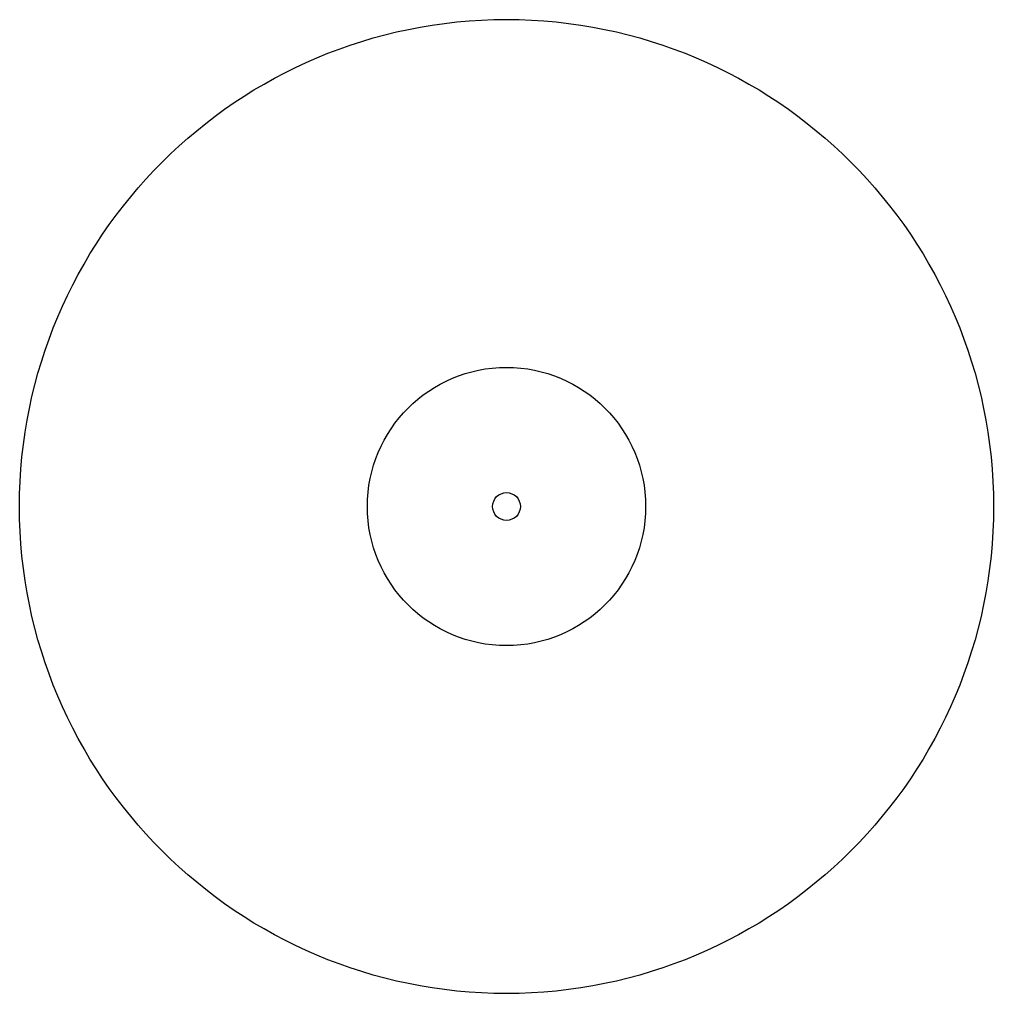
# Model space of a CAD drawing. Header units: millimetres. Extents: x -350 to 350, y -350 to 350.
import ezdxf

# ---------------------------------------------------------------- set-up
doc = ezdxf.new("R2010")
doc.units = ezdxf.units.MM

msp = doc.modelspace()

# ---------------------------------------------------------------- linework, layer by layer
at = {"color": 7, "linetype": 'Continuous'}
for radius in [350, 100, 10]:
    msp.add_circle((0, 0), radius, dxfattribs=at)

doc.saveas('drawing.dxf')
